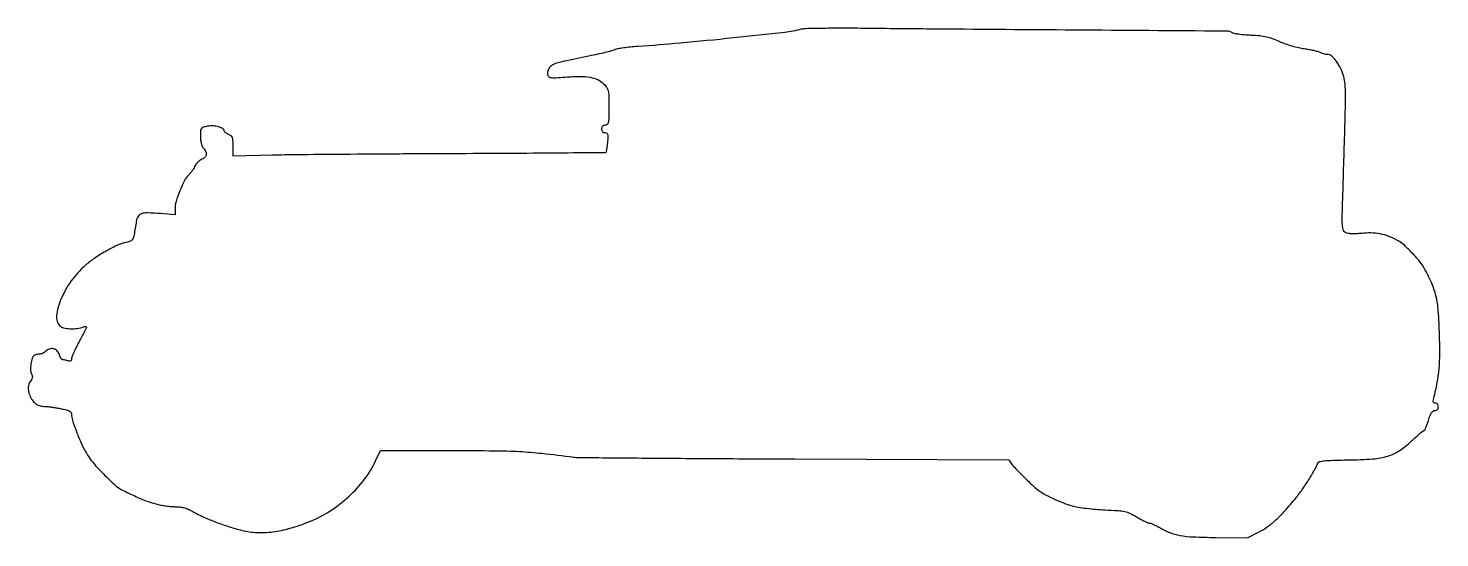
# Model space of a CAD drawing. Extents: x 0 to 778, y 0 to 280.
import ezdxf

# ---------------------------------------------------------------- set-up
doc = ezdxf.new("R2010")
doc.units = 0

msp = doc.modelspace()

# ---------------------------------------------------------------- linework, layer by layer
msp.add_lwpolyline([(426, 279.864871, -0.034634), (416.957545, 278.20389, -0.001938), (388.523706, 275.10531, -0.003347), (359.264887, 272.229392, -0.006617), (336, 270.409883, 0.007888), (331.832876, 270.073326, 0.009999), (327.996875, 269.624931, 0.008249), (324.812655, 269.134371, 0.077067), (323.5, 268.694726, -0.052618), (322.180861, 268.180232, -0.005098), (318.85625, 267.30812, -0.006428), (314.858673, 266.357396, -0.00504), (310.5, 265.425864, 0.0019), (296.8294, 262.593848, 0.020664), (291.377718, 261.205332, 0.055961), (288.503214, 259.981464, 0.142216), (286.93302, 258.374848, 0.046396), (286.520882, 257.396425, 0.040167), (286.27156, 256.310348, 0.042152), (286.208681, 255.282659, 0.086027), (286.364623, 254.492192, 0.181362), (287.103744, 253.658312, 0.097405), (288.438156, 253.256404, 0.038829), (290.864601, 253.2061, 0.005295), (295.929833, 253.548422, -0.016531), (304.051673, 253.914239, -0.045806), (309.747038, 253.459949, -0.066342), (313.908303, 252.156134, -0.090404), (317.109677, 249.887802, -0.043733), (318.794115, 247.832811, -0.095077), (319.603317, 245.969125, -0.049658), (319.932071, 243.261207, -0.005395), (320, 236.965522, -0.003871), (319.952687, 230.854887, -0.045676), (319.699827, 228.49569, -0.160301), (319.090221, 227.42094, -0.186349), (318, 227, 0.072254), (317.126841, 226.873159, 0.124864), (316.5, 226.5, 0.124864), (316.126841, 225.873159, 0.072254), (316, 225, 0.071784), (316.122434, 224.151602, 0.115681), (316.481651, 223.519803, 0.121751), (317.068706, 223.134203, 0.084917), (317.853207, 223, -0.126621), (318.804619, 222.755136, -0.205694), (319.309149, 222.106748, -0.077704), (319.444995, 220.758743, -0.009208), (319.224735, 217.75, -0.005624), (319.01432, 215.709188, -0.008306), (318.779875, 213.924255, -0.004425), (318.544675, 212.42939, -0.141175), (318.38672, 212.098526, -0.212037), (318.021765, 211.93247, -0.000032), (294.410284, 211.718562, -0.000769), (268.258965, 211.523531, -0.000464), (237.265193, 211.368803, 0.000465), (204.748472, 211.206433, 0.000541), (173.835713, 210.989922, 0.000479), (147.677921, 210.753362, 0.003253), (134.75, 210.53994), (113, 210.039326), (113, 215.544414, 0.01202), (112.922854, 218.753091, 0.080523), (112.593304, 220.308569, 0.14309), (111.866989, 221.256633, 0.067476), (110.5, 222, -0.034269), (109.54306, 222.440996, -0.043627), (108.734375, 222.979581, -0.049808), (108.170314, 223.531231, -0.176032), (108, 224, 0.275972), (107.28076, 225.20386, 0.058075), (104.905602, 226.1462, 0.051801), (101.830938, 226.636619, 0.055564), (98.794867, 226.465343, 0.023387), (96.405436, 225.945718, 0.177938), (95.479101, 225.294014, 0.139659), (95.07913, 224.118612, 0.012618), (95, 220.983531, 0.024353), (95.09832, 218.966065, 0.030599), (95.393797, 217.11834, 0.033507), (95.835698, 215.619685, 0.108339), (96.39215, 214.750707, -0.072932), (97.811098, 212.844086, -0.148381), (98.177878, 211.030746, -0.168472), (97.466627, 209.475168, -0.100246), (95.777104, 208.298563, 0.056879), (94.622742, 207.634357, 0.036603), (93.449357, 206.627971, 0.036545), (92.432296, 205.458087, 0.055632), (91.750688, 204.298563, -0.029546), (91.118005, 203.081362, -0.018521), (90.244341, 201.734578, -0.018578), (89.282156, 200.467974, -0.031999), (88.378984, 199.5, 0.088455), (86.194261, 196.555279, 0.020455), (83.661673, 190.898529, 0.021168), (81.591452, 185.003252, 0.07398), (81, 181.027763), (81, 177.712448), (73.012999, 178.378539, 0.012311), (65.931372, 178.793874, 0.084961), (62.493908, 178.325037, 0.179666), (60.635467, 176.88088, 0.101199), (59.635389, 174.165942, -0.003769), (58.432714, 166.654444, -0.069285), (57.710052, 164.35619, -0.184508), (56.520155, 163.218701, -0.057715), (54.10923, 162.518454, 0.066251), (49.652832, 161.14151, 0.019715), (43.291656, 157.898973, 0.020368), (36.808315, 153.910058, 0.032519), (31.660677, 149.937118, 0.055116), (23.810005, 141.310725, 0.057232), (18.148674, 131.281484, 0.06701), (15.671173, 122.178751, 0.233435), (17.571429, 116.571429, 0.146231), (19.578909, 115.48775, 0.039995), (23.188438, 115.035501, 0.040355), (27.1498, 115.178051, 0.06175), (30.483943, 115.993895, -0.093681), (31.764235, 116.222248, -0.48857), (32.136517, 115.734117, -0.058152), (31.509797, 114.135084, -0.002341), (28.549043, 108.642461, 0.008214), (26.80679, 105.317414, 0.010856), (25.336281, 102.230045, 0.008432), (24.214299, 99.619598, 0.097575), (24, 98.531934, -0.072923), (23.879945, 97.713142, -0.203446), (23.516737, 97.275382, -0.150066), (22.857619, 97.156202, -0.035718), (21.75, 97.369714, 0.00608), (20.840747, 97.601571, 0.007039), (19.969361, 97.799577, 0.006356), (19.228075, 97.947258, 0.040773), (18.847825, 97.986345, -0.238969), (18.536956, 98.152189, -0.024626), (18.080021, 98.877239, -0.026421), (17.597914, 99.849662, -0.018004), (17.149845, 101, 0.117191), (15.880166, 102.986351, 0.143859), (13.93836, 104.004628, 0.139418), (11.706537, 103.826076, 0.107541), (9.642857, 102.5, -0.051545), (8.934867, 101.924662, -0.037863), (8.048437, 101.436127, -0.038584), (7.128109, 101.099256, -0.066435), (6.321429, 100.984687, 0.034102), (5.543002, 100.924956, 0.026522), (4.710228, 100.758058, 0.027173), (3.947566, 100.517825, 0.056801), (3.394243, 100.234687, 0.175263), (2.311987, 98.773034, 0.036271), (1.609185, 95.59797, 0.037874), (1.377883, 92.280783, 0.121924), (1.918569, 90.152155, -0.059196), (2.30147, 89.17408, -0.092124), (2.365665, 88.273474, -0.086777), (2.100869, 87.371964, -0.047335), (1.493057, 86.38814, 0.091504), (0.411568, 84.235194, 0.082792), (0.118538, 81.759273, 0.073303), (0.647237, 79.064688, 0.051909), (1.972719, 76.276837, 0.057118), (3.480679, 74.340465, 0.086131), (5.21308, 73.095315, 0.074988), (7.442256, 72.401694, 0.033861), (10.5, 72.143415, -0.02821), (11.620526, 72.061497, -0.005671), (13.601562, 71.780863, -0.005973), (15.901945, 71.400154, -0.005549), (18.25, 70.955743, -0.012872), (21.207481, 70.28229, -0.059625), (22.839894, 69.651492, -0.11961), (23.689111, 68.897696, -0.152866), (24, 67.90459, 0.075904), (24.489785, 64.696845, 0.013329), (26.471374, 58.905801, 0.015225), (28.996826, 52.705555, 0.021927), (31.632537, 47.400271, 0.030565), (34.11223, 43.497763, 0.024177), (37.239502, 39.594797, 0.017682), (41.584266, 35.016296, 0.006509), (48.022104, 28.858004, 0.067291), (51.272045, 26.558328, 0.012377), (57.881358, 23.311027, 0.0141), (64.928107, 20.300677, 0.031662), (70.460099, 18.515032, 0.016292), (73.101022, 17.934606, 0.011345), (76.114132, 17.445041, 0.011458), (79.029284, 17.106933, 0.023142), (81.338372, 17, -0.031794), (83.931035, 16.834972, -0.039176), (86.302374, 16.340824, -0.036452), (88.699332, 15.447823, -0.022459), (91.378273, 14.072122, 0.024298), (96.859473, 11.282808, 0.014971), (103.54883, 8.515847, 0.014388), (110.797788, 6.004564, 0.015517), (118, 3.982657, 0.049514), (126.186222, 2.798046, 0.04343), (134.822529, 3.161361, 0.037984), (144.290605, 5.127804, 0.023839), (155, 8.776658, 0.048829), (166.227629, 14.531257, 0.042745), (176.677193, 22.585231, 0.043522), (185.409592, 32.115819, 0.056409), (191.519954, 42.262619), (194.094198, 47.885508), (232.617054, 47.925302, -0.002314), (256.937063, 47.83786, -0.011213), (270.737032, 47.414768, -0.014053), (283.063454, 46.411926, -0.005088), (300.5, 44.319044, 0.030218), (303.654553, 44.100356, 0.000129), (337.978268, 43.807318, 0.000635), (376.958827, 43.53407, 0.0004), (422.46857, 43.309249), (540.43714, 42.820907), (541.881441, 40.660454, 0.045182), (543.621163, 38.507271, 0.004397), (548.329984, 33.734774, 0.005737), (553.137719, 29.055612, 0.022223), (556.275518, 26.326049, 0.043497), (559.654977, 24.089868, 0.015289), (564.853384, 21.468583, 0.015587), (570.43387, 19.074306, 0.027427), (575.197887, 17.499377, 0.026374), (578.420997, 16.80666, 0.009172), (583.126398, 16.140584, 0.009081), (588.344081, 15.595371, 0.010454), (593.338786, 15.27003, -0.005833), (600.643894, 14.861966, -0.038101), (604.278688, 14.336274, -0.05743), (607.139163, 13.341988, -0.023191), (610.779957, 11.373581, 0.010045), (613.026334, 10.081648, 0.012949), (615.14224, 8.990989, 0.010756), (616.93937, 8.169989, 0.102107), (617.763102, 8, -0.089036), (618.539757, 7.860595, -0.014482), (619.96557, 7.284204, -0.015569), (621.621078, 6.49618, -0.013149), (623.32193, 5.563249, 0.037642), (629.062195, 2.770928, 0.050475), (634.6256, 1.191417, 0.033589), (641.922848, 0.395702, 0.007923), (654.188032, 0.081454), (671.876063, -0.091354), (677.976353, 2.988063, 0.039117), (682.719901, 5.868194, 0.02974), (687.437909, 9.709522, 0.024206), (692.51594, 14.846767, 0.012427), (698.39327, 21.735363, 0.017949), (701.934065, 26.435832, 0.011264), (705.747185, 32.165733, 0.010231), (709.060865, 37.641631, 0.047475), (710.596407, 41, -0.255178), (711.488041, 41.809469, -0.033031), (714.114952, 42.264196, -0.019025), (718.631903, 42.568748, -0.00319), (727.308428, 42.767447, 0.013482), (740.982862, 43.362374, 0.054365), (749.192563, 44.848356, 0.075367), (755.482468, 47.795218, 0.043023), (762.049602, 53.047199, -0.006102), (764.506317, 55.328394, -0.009178), (766.708526, 57.251365, -0.004681), (768.602908, 58.815161, -0.171845), (769.124835, 59, 0.281123), (769.518136, 59.240108, 0.015093), (770.173137, 60.615625, 0.019969), (770.870969, 62.392104, 0.012865), (771.543024, 64.5, -0.014944), (772.425108, 67.227419, -0.056975), (773.212149, 68.829997, -0.102919), (774.056916, 69.69174, -0.148638), (775.070958, 70, 0.078017), (775.901118, 70.130326, 0.123629), (776.50887, 70.509196, 0.120552), (776.875298, 71.138341, 0.071986), (777, 72, 0.071826), (776.8846, 72.799184, 0.098558), (776.547928, 73.440705, 0.111004), (776.027427, 73.853005, 0.112677), (775.383423, 74, -0.099146), (774.634836, 74.149912, -0.215507), (774.243392, 74.569271, -0.119606), (774.173815, 75.354479, -0.023652), (774.452341, 76.75, 0.013939), (776.354145, 85.40006, 0.024279), (777.378923, 92.672425, 0.021474), (777.763354, 100.592434, 0.008485), (777.638888, 111.5, 0.011451), (776.960368, 124.719904, 0.040178), (775.649528, 133.137026, 0.048143), (773.144152, 140.427221, 0.022058), (768.573642, 149.395099, 0.048972), (766.467789, 152.386942, 0.013272), (762.567946, 156.677575, 0.013213), (758.450524, 160.751666, 0.050071), (755.578597, 162.951389, 0.037653), (750.890637, 165.381849, 0.043229), (746.099697, 166.95158, 0.043444), (741.131166, 167.668919, 0.038712), (735.91429, 167.560213, -0.01247), (733.1605, 167.358046, -0.012571), (730.40751, 167.294156, -0.012462), (728.009502, 167.358581, -0.048569), (726.54377, 167.57837, -0.234374), (724.785772, 169.078276, -0.094759), (724.094648, 172.242179, -0.013992), (724.108318, 179.539178, -0.000271), (725.25049, 217.101274, 0.001333), (725.801237, 236.574756, 0.011109), (725.831152, 245.398878, 0.025052), (725.461431, 250.754779, 0.050459), (724.53909, 254.88231, 0.037757), (722.755203, 259.147187, 0.04804), (720.462986, 262.741975, 0.056064), (718.029138, 265.22368, 0.172461), (715.845365, 266, -0.043676), (714.938697, 266.07935, -0.023262), (713.839115, 266.326516, -0.022977), (712.731188, 266.685778, -0.032983), (711.791576, 267.111545, 0.055937), (710.58383, 267.593429, 0.01189), (708.383837, 268.141379, 0.012299), (705.789202, 268.655807, 0.011416), (703.107318, 269.056471, -0.025836), (700.072344, 269.599743, -0.014167), (696.418864, 270.560397, -0.014064), (692.741601, 271.752864, -0.021133), (689.615259, 273.015976, 0.01819), (685.659347, 274.641394, 0.033785), (682.332234, 275.619527, 0.030915), (678.712583, 276.190965, 0.012768), (673.762058, 276.534255, -0.010136), (670.235784, 276.760135, -0.013696), (667.060788, 277.116042, -0.010676), (664.456319, 277.537349, -0.128449), (663.543231, 277.964122, 0.073881), (662.893684, 278.358112, 0.034094), (661.956207, 278.678775, 0.032829), (660.905695, 278.887112, 0.03903), (659.896431, 278.939768, -0.008257), (653.286112, 278.877761, -0.000027), (571.31413, 279.46698, -0.000141), (497.313658, 280.02377, -0.001041), (462, 280.372938, 0.002685), (449.294143, 280.456783, 0.003835), (438.01875, 280.384153, 0.00213), (428.502669, 280.209304, 0.05713)], format="xyb", close=True)

doc.saveas('drawing.dxf')
